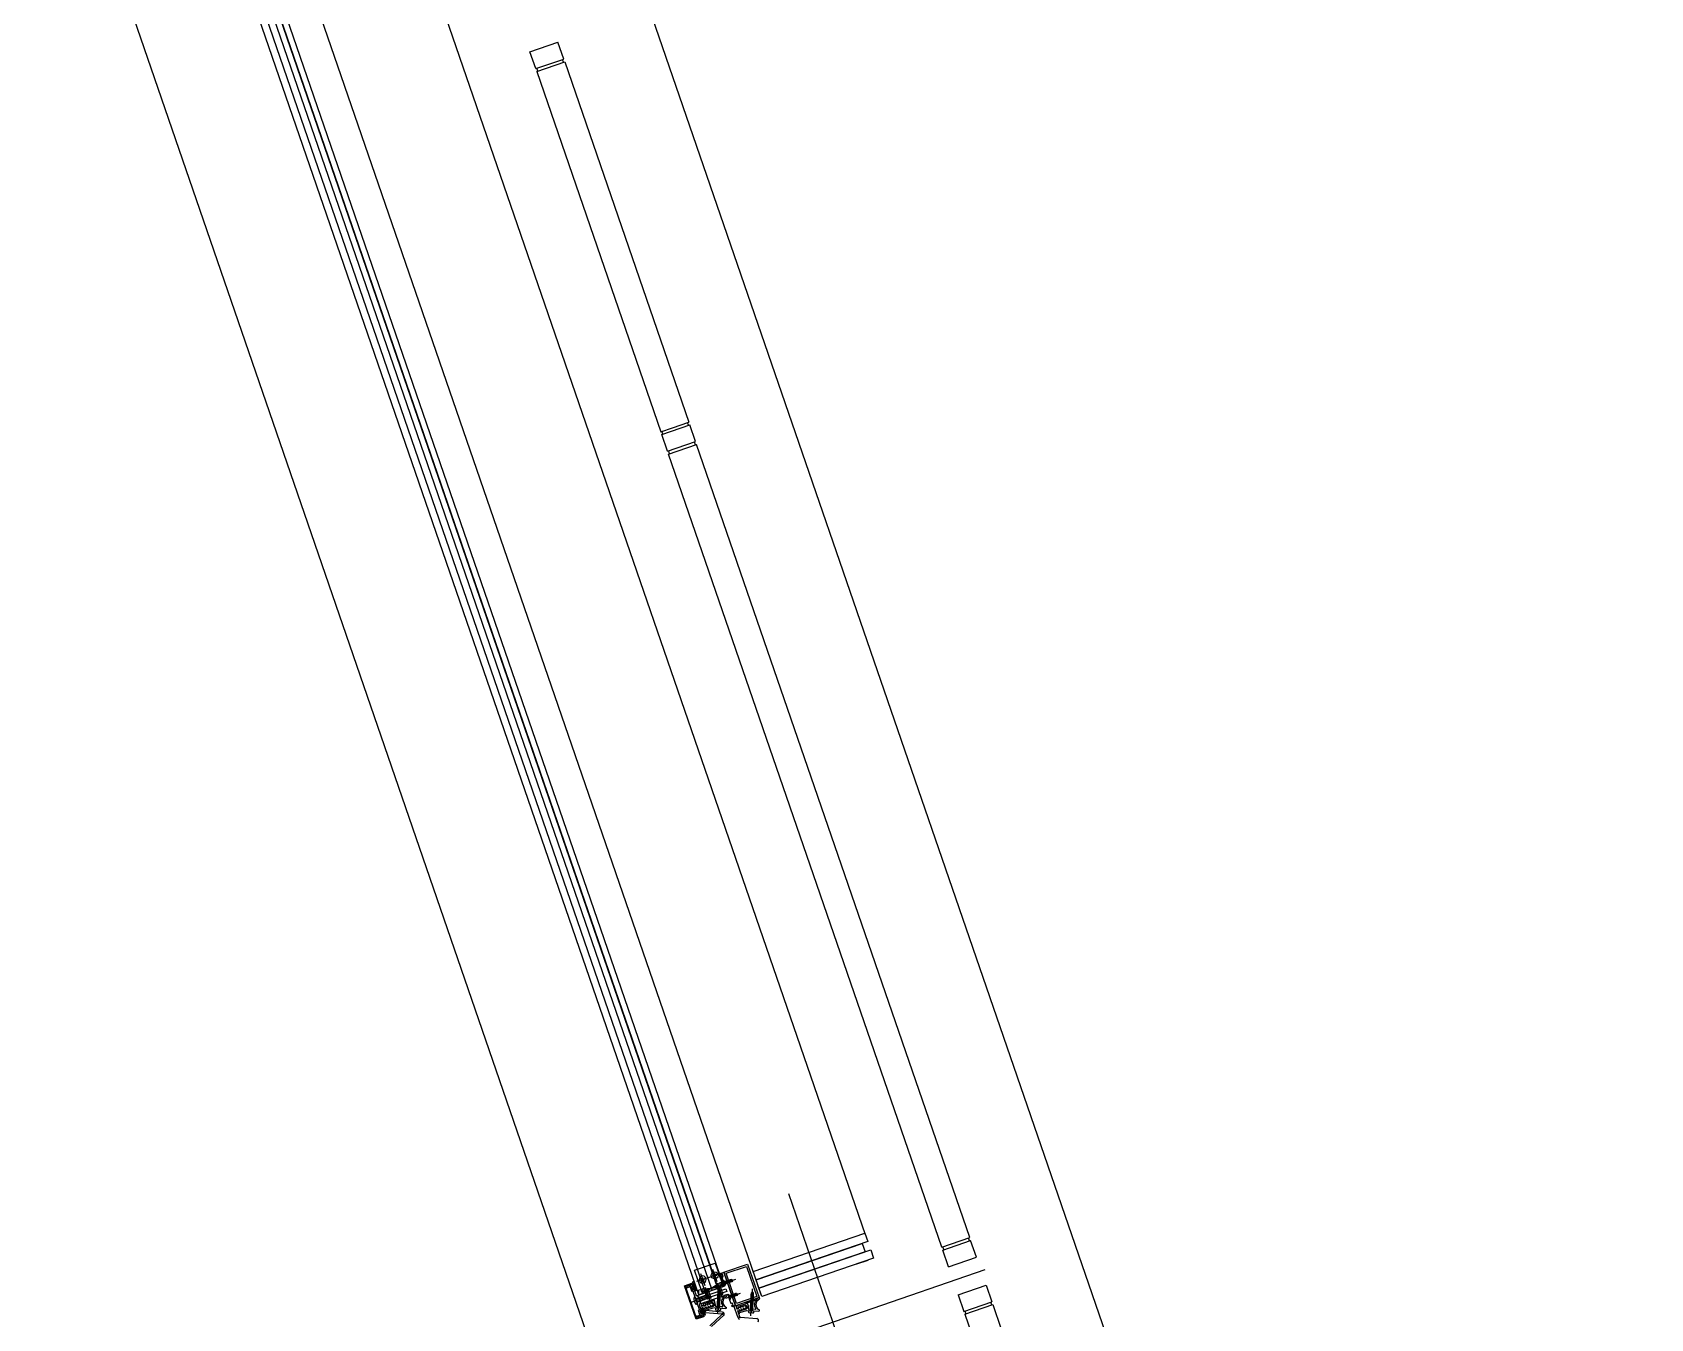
# Model space of a CAD drawing. Extents: x 809487 to 809680, y 818779 to 819225.
# Drawn here: x 809576.648 to 809579.386, y 818947.387 to 818949.565 of the extents above; entities that cross this region are included whole.
import ezdxf

# ---------------------------------------------------------------- set-up
doc = ezdxf.new("R2010")
doc.units = 0
for name, color, linetype in [('Default', 7, 'Continuous'), ('F-RC', 7, 'Continuous'), ('MAJ214__', 7, 'Continuous'), ('MAJ270__', 7, 'Continuous'), ('MAJ292__', 7, 'Continuous'), ('MAJ322__', 7, 'Continuous'), ('MAJ325__', 7, 'Continuous'), ('MAJ520__', 7, 'Continuous'), ('Refence', 7, 'Continuous'), ('WELDING', 7, 'Continuous')]:
    doc.layers.add(name, color=color, linetype=linetype)

# ---------------------------------------------------------------- blocks, each defined once
blk = doc.blocks.new('N10TC16')
at = {"layer": 'Default'}
for p, q in [((-0.005, 0), (0.021, 0)), ((0.0035, 0.0025), (0.0043, -0.0025)), ((0.0055, 0.0025), (0.0063, -0.0025)), ((0.0075, 0.0025), (0.0083, -0.0025)), ((0.0095, 0.0025), (0.0103, -0.0025)), ((0.0115, 0.0025), (0.0123, -0.0025)), ((0.0135, 0.0025), (0.0143, -0.0025))]:
    blk.add_line(p, q, dxfattribs=at)
blk.add_lwpolyline([(0.003, 0.0017), (0, 0.0049), (0, -0.0049), (0.003, -0.0017)], close=True, dxfattribs=at)
for points in [[(0, 0.0008), (0.0014, 0.0008), (0.0014, -0.0008), (0, -0.0008)], [(0.003, -0.0017), (0.0138, -0.0017), (0.016, 0), (0.0138, 0.0017), (0.003, 0.0017)]]:
    blk.add_lwpolyline(points, dxfattribs=at)
blk = doc.blocks.new('M06MC_P')
at = {"layer": 'Default'}
for p, q in [((-0.011, 0), (0.011, 0)), ((0, -0.011), (0, 0.011))]:
    blk.add_line(p, q, dxfattribs=at)
for points in [[(-0.00375, 0.00025), (-0.00375, -0.00025)], [(-0.00125, 0.00075), (-0.00325, 0.00075)], [(-0.00075, 0.00325), (-0.00075, 0.00125)], [(0.00025, 0.00375), (-0.00025, 0.00375)], [(0.00075, 0.00125), (0.00075, 0.00325)], [(0.00325, 0.00075), (0.00125, 0.00075)], [(0.00375, -0.00025), (0.00375, 0.00025)], [(-0.00325, -0.00075), (-0.00125, -0.00075)], [(-0.00075, -0.00125), (-0.00075, -0.00325)], [(-0.00025, -0.00375), (0.00025, -0.00375)], [(0.00075, -0.00325), (0.00075, -0.00125)], [(0.00125, -0.00075), (0.00325, -0.00075)]]:
    blk.add_lwpolyline(points, dxfattribs=at)
blk.add_circle((0, 0), 0.006, dxfattribs=at)
for centre, start, end in [((-0.00325, 0.00025), 90, 180), ((-0.00125, 0.00125), 270, 0), ((-0.00025, 0.00325), 90, 180), ((0.00025, 0.00325), 0, 90), ((0.00125, 0.00125), 180, 270), ((0.00325, 0.00025), 360, 90), ((-0.00325, -0.00025), 180, 270), ((-0.00125, -0.00125), 0, 90), ((-0.00025, -0.00325), 180, 270), ((0.00025, -0.00325), 270, 0), ((0.00125, -0.00125), 90, 180), ((0.00325, -0.00025), 270, 0)]:
    blk.add_arc(centre, 0.0005, start, end, dxfattribs=at)
blk = doc.blocks.new('M06MC16')
at = {"layer": 'Default'}
for p, q in [((-0.005, 0), (0.021, 0)), ((0.003, 0.0025), (0.016, 0.0025)), ((0.0155, -0.003), (0.0155, 0.003)), ((0.003, -0.0025), (0.016, -0.0025))]:
    blk.add_line(p, q, dxfattribs=at)
blk.add_lwpolyline([(0, -0.006), (0.003, -0.003), (0.003, 0.003), (0, 0.006)], close=True, dxfattribs=at)
for points in [[(0, 0.00075), (0.002, 0.00075), (0.002, -0.00075), (0, -0.00075)], [(0.003, -0.003), (0.0155, -0.003), (0.016, -0.0025), (0.016, 0.0025), (0.0155, 0.003), (0.003, 0.003)]]:
    blk.add_lwpolyline(points, dxfattribs=at)
blk = doc.blocks.new('N12TH32')
at = {"layer": 'Default'}
for p, q in [((-0.0089, 0), (0.037, 0)), ((0, 0.0028), (0.001, -0.0028)), ((0.0021, 0.0028), (0.0031, -0.0028)), ((0.0042, 0.0028), (0.0052, -0.0028)), ((0.0063, 0.0028), (0.0073, -0.0028)), ((0.0084, 0.0028), (0.0094, -0.0028)), ((0.0105, 0.0028), (0.0115, -0.0028)), ((0.0126, 0.0028), (0.0136, -0.0028)), ((0.0147, 0.0028), (0.0157, -0.0028)), ((0.0168, 0.0028), (0.0178, -0.0028)), ((0.0189, 0.0028), (0.0199, -0.0028)), ((0.021, 0.0028), (0.022, -0.0028)), ((0.0231, 0.0028), (0.0241, -0.0028)), ((0.0252, 0.0028), (0.0262, -0.0028)), ((0.0273, 0.0028), (0.0283, -0.0028)), ((0.0294, 0.0028), (0.0303, -0.0023))]:
    blk.add_line(p, q, dxfattribs=at)
blk.add_lwpolyline([(-0.0039, 0.0034), (-0.0034, 0.004), (0, 0.004), (0, -0.004), (-0.0034, -0.004), (-0.0039, -0.0034)], close=True, dxfattribs=at)
for points in [[(-0.0034, 0), (0, 0), (-0.0034, 0)], [(0, -0.002), (0.0293, -0.002), (0.032, 0), (0.0293, 0.0021), (0, 0.0021)]]:
    blk.add_lwpolyline(points, dxfattribs=at)
for centre in [(-0.0002, 0.002), (-0.0002, -0.002)]:
    blk.add_arc(centre, 0.00372, 147.7958, 212.2042, dxfattribs=at)
blk = doc.blocks.new('M06MR19')
at = {"layer": 'Default'}
for p, q in [((-0.0092, 0), (0.024, 0)), ((0, 0.0025), (0.019, 0.0025)), ((0.0185, -0.003), (0.0185, 0.003)), ((0, -0.0025), (0.019, -0.0025))]:
    blk.add_line(p, q, dxfattribs=at)
for points in [[(-0.0042, 0.0008), (-0.0022, 0.0008), (-0.0022, -0.0007), (-0.0042, -0.0007)], [(-0.002, 0.006), (0, 0.006), (0, -0.006), (-0.002, -0.006)], [(0, -0.003), (0.0185, -0.003), (0.019, -0.0025), (0.019, 0.0025), (0.0185, 0.003), (0, 0.003)]]:
    blk.add_lwpolyline(points, dxfattribs=at)
for centre, radius, start, end in [((0.0078, 0), 0.012, 152.9643, 207.0357), ((-0.002, 0.005), 0.001, 90, 152.9643), ((-0.002, -0.005), 0.001, 207.0357, 270)]:
    blk.add_arc(centre, radius, start, end, dxfattribs=at)
blk = doc.blocks.new('A$C775818B6')
at = {"layer": 'Default'}
for points in [[(-0.0022, -0.0063), (-0.0022, -0.0018)], [(-0.0019, -0.0015), (-0.0014, -0.0015)], [(-0.0014, -0.0065), (-0.0019, -0.0065)], [(-0.0012, -0.0018), (-0.0012, -0.0025)], [(-0.0012, -0.0055), (-0.0012, -0.0063)], [(-0.0007, -0.003), (-0.0002, -0.003)], [(-0.0002, -0.005), (-0.0007, -0.005)], [(0.0003, -0.0025), (0.0003, -0.0005)], [(0.0003, -0.0075), (0.0003, -0.0055)], [(0.0008, 0), (0.0028, 0)], [(0.0028, -0.008), (0.0008, -0.008)], [(0.0013, -0.0015), (0.0013, -0.0065)], [(0.0023, -0.0065), (0.0023, -0.0015)], [(0.0033, -0.0005), (0.0033, -0.0075)]]:
    blk.add_lwpolyline(points, dxfattribs=at)
for centre, radius, start, end in [((-0.0019, -0.0018), 0.00025, 90.0056, 180.0056), ((-0.0019, -0.0063), 0.00025, 180.0056, 270.0056), ((-0.0014, -0.0018), 0.00025, 0.0056, 90.0056), ((-0.0014, -0.0063), 0.00025, 270.0056, 0.0056), ((-0.0007, -0.0025), 0.0005, 180.0056, 270.0056), ((-0.0007, -0.0055), 0.0005, 90.0056, 180.0056), ((-0.0002, -0.0025), 0.0005, 270.0056, 0.0056), ((-0.0002, -0.0055), 0.0005, 0.0056, 90.0056), ((0.0008, -0.0005), 0.0005, 90, 180.0056), ((0.0008, -0.0075), 0.0005, 180.0056, 270), ((0.0018, -0.0015), 0.0005, 0.0056, 180.0056), ((0.0018, -0.0065), 0.0005, 180.0056, 0.0056), ((0.0028, -0.0005), 0.0005, 0.0043, 90), ((0.0028, -0.0075), 0.0005, 270, 0.0043)]:
    blk.add_arc(centre, radius, start, end, dxfattribs=at)

msp = doc.modelspace()

# ---------------------------------------------------------------- linework, layer by layer
at = {"layer": 'Default'}
msp.add_lwpolyline([(809577.781, 818947.4336), (809577.7686, 818947.4695), (809577.8036, 818947.4816), (809577.816, 818947.4456)], dxfattribs=at)
for points in [[(809577.7831, 818947.4301), (809577.7806, 818947.4372), (809577.8159, 818947.4414), (809577.8134, 818947.4484)], [(809577.7823, 818947.4298), (809577.8173, 818947.4419), (809577.816, 818947.4456), (809577.781, 818947.4336)], [(809577.7988, 818947.4196), (809577.7996, 818947.4173), (809577.7851, 818947.4149), (809577.7859, 818947.4126)], [(809577.8732, 818947.4189), (809577.8724, 818947.4212), (809577.8596, 818947.4142), (809577.8588, 818947.4165)]]:
    msp.add_lwpolyline(points, close=True, dxfattribs=at)
at = {"layer": 'F-RC'}
for p, q in [((809577.4903, 818949.5318), (809577.5376, 818949.548)), ((809577.5473, 818949.5197), (809577.5376, 818949.548)), ((809577.5001, 818949.5034), (809577.4903, 818949.5318)), ((809577.5001, 818949.5034), (809577.5473, 818949.5197)), ((809577.5017, 818949.4987), (809577.549, 818949.5149)), ((809577.5471, 818949.5143), (809577.5454, 818949.519)), ((809577.549, 818949.5149), (809577.759, 818948.9051)), ((809577.5017, 818949.4987), (809577.7117, 818948.8888)), ((809577.5036, 818949.4993), (809577.5019, 818949.504)), ((809577.7117, 818948.8888), (809577.7313, 818948.8956)), ((809577.7133, 818948.8841), (809577.7606, 818948.9004)), ((809577.7231, 818948.8557), (809577.7133, 818948.8841)), ((809577.7152, 818948.8847), (809577.7136, 818948.8895)), ((809577.7313, 818948.8956), (809577.759, 818948.9051)), ((809577.7587, 818948.8997), (809577.7571, 818948.9044)), ((809577.7703, 818948.872), (809577.7606, 818948.9004)), ((809577.7231, 818948.8557), (809577.7703, 818948.872)), ((809577.7247, 818948.851), (809577.772, 818948.8673)), ((809577.7266, 818948.8516), (809577.725, 818948.8564)), ((809577.7701, 818948.8666), (809577.7685, 818948.8713)), ((809578.2343, 818947.5246), (809577.772, 818948.8673)), ((809578.187, 818947.5083), (809577.7247, 818948.851)), ((809578.187, 818947.5083), (809578.2343, 818947.5246)), ((809578.1886, 818947.5036), (809578.2359, 818947.5199)), ((809578.234, 818947.5192), (809578.2324, 818947.524)), ((809578.2457, 818947.4915), (809578.2359, 818947.5199)), ((809578.1984, 818947.4753), (809578.1886, 818947.5036)), ((809578.1905, 818947.5043), (809578.1889, 818947.509)), ((809578.1984, 818947.4753), (809578.2457, 818947.4915)), ((809578.2147, 818947.428), (809578.262, 818947.4443)), ((809578.262, 818947.4443), (809578.2717, 818947.4159)), ((809578.2147, 818947.428), (809578.2244, 818947.3996)), ((809578.2244, 818947.3996), (809578.2717, 818947.4159)), ((809578.2261, 818947.3949), (809578.2733, 818947.4112)), ((809578.2698, 818947.4152), (809578.2715, 818947.4105)), ((809578.2733, 818947.4112), (809578.7357, 818946.0685)), ((809578.2261, 818947.3949), (809578.6884, 818946.0522)), ((809578.2263, 818947.4003), (809578.228, 818947.3955))]:
    msp.add_line(p, q, dxfattribs=at)
at = {"layer": 'MAJ214__'}
for p, q in [((809577.8827, 818947.4247), (809576.932, 818950.1856)), ((809577.7874, 818947.4316), (809576.8514, 818950.1499)), ((809577.7988, 818947.4355), (809576.8628, 818950.1538)), ((809577.8082, 818947.4387), (809576.8722, 818950.1571)), ((809577.809, 818947.439), (809576.8729, 818950.1574))]:
    msp.add_line(p, q, dxfattribs=at)
at = {"layer": 'MAJ270__'}
for p, q in [((809579.3865, 818944.685), (809577.4331, 818950.3582)), ((809578.1001, 818947.1003), (809577.9284, 818947.5989)), ((809578.2601, 818947.4701), (809577.7202, 818947.2842))]:
    msp.add_line(p, q, dxfattribs=at)
at = {"layer": 'MAJ292__'}
for p, q in [((809578.0582, 818947.5292), (809577.1211, 818950.2507)), ((809577.7759, 818947.4276), (809576.8399, 818950.146)), ((809577.8184, 818947.4422), (809576.8824, 818950.1606)), ((809577.599, 818947.327), (809576.6483, 818950.0879)), ((809578.0718, 818947.4898), (809577.8827, 818947.4247)), ((809578.0434, 818947.4801), (809578.0623, 818947.4866))]:
    msp.add_line(p, q, dxfattribs=at)
for points in [[(809577.8729, 818947.4531), (809577.868, 818947.4673), (809578.0571, 818947.5324), (809578.062, 818947.5182)], [(809577.8778, 818947.4389), (809577.8729, 818947.4531), (809578.0525, 818947.5149), (809578.0574, 818947.5007)], [(809577.8827, 818947.4247), (809577.8778, 818947.4389), (809578.0669, 818947.504), (809578.0718, 818947.4898)]]:
    msp.add_lwpolyline(points, close=True, dxfattribs=at)
at = {"layer": 'MAJ322__'}
for points in [[(809577.8128, 818947.4641), (809577.8185, 818947.4661), (809577.838, 818947.4093), (809577.8323, 818947.4074), (809577.8316, 818947.4095)], [(809577.8135, 818947.462), (809577.8128, 818947.4641)], [(809577.8143, 818947.462), (809577.8139, 818947.4618)], [(809577.8143, 818947.4628), (809577.8145, 818947.4623)], [(809577.8151, 818947.4636), (809577.8146, 818947.4634)], [(809577.8172, 818947.459), (809577.8157, 818947.4633)], [(809577.7782, 818947.391), (809577.7797, 818947.3903), (809577.7813, 818947.3909), (809577.7812, 818947.3911), (809577.7834, 818947.3919), (809577.7839, 818947.3907), (809577.7713, 818947.3864), (809577.7518, 818947.4431), (809577.7643, 818947.4474), (809577.7648, 818947.4462), (809577.7625, 818947.4454), (809577.7624, 818947.4457), (809577.7608, 818947.4452), (809577.7601, 818947.4437)], [(809577.7557, 818947.4422), (809577.7542, 818947.4429), (809577.753, 818947.4425), (809577.7719, 818947.3876)], [(809577.7554, 818947.441), (809577.7577, 818947.4434)], [(809577.7611, 818947.4413), (809577.7562, 818947.4397)], [(809577.7575, 818947.4434), (809577.7566, 818947.4423)], [(809577.759, 818947.4433), (809577.7585, 818947.4436)], [(809577.7586, 818947.4436), (809577.7604, 818947.4428), (809577.7632, 818947.4437), (809577.7626, 818947.4453), (809577.7648, 818947.446), (809577.7665, 818947.4412), (809577.7665, 818947.4412)], [(809577.7642, 818947.4339), (809577.7618, 818947.441)], [(809577.7638, 818947.4411), (809577.7655, 818947.4364)], [(809577.7646, 818947.4419), (809577.7642, 818947.4418)], [(809577.766, 818947.434), (809577.7649, 818947.4336)], [(809577.7655, 818947.4409), (809577.7653, 818947.4416)], [(809577.7663, 818947.4409), (809577.7658, 818947.4408)], [(809577.7661, 818947.4361), (809577.7666, 818947.4363)], [(809577.7669, 818947.4369), (809577.7666, 818947.4376)], [(809577.7772, 818947.403), (809577.7666, 818947.4336)], [(809577.7668, 818947.4379), (809577.7673, 818947.4381)], [(809577.7676, 818947.4379), (809577.7715, 818947.4266)], [(809577.8305, 818947.4128), (809577.825, 818947.4286), (809577.7786, 818947.4127), (809577.778, 818947.4146), (809577.7786, 818947.4158), (809577.7757, 818947.4244), (809577.7744, 818947.425), (809577.7738, 818947.4269), (809577.8201, 818947.4428), (809577.8147, 818947.4587)], [(809577.8148, 818947.459), (809577.8153, 818947.4592)], [(809577.8156, 818947.459), (809577.8158, 818947.4585)], [(809577.8164, 818947.4582), (809577.8169, 818947.4584)], [(809577.7721, 818947.4263), (809577.7738, 818947.4269), (809577.7744, 818947.425), (809577.7757, 818947.4244), (809577.7786, 818947.4158), (809577.778, 818947.4146), (809577.7786, 818947.4127), (809577.777, 818947.4121)], [(809577.7767, 818947.4115), (809577.7806, 818947.4002)], [(809577.783, 818947.4129), (809577.784, 818947.4099)], [(809577.7847, 818947.4139), (809577.7832, 818947.4134)], [(809577.7845, 818947.4097), (809577.7977, 818947.4142)], [(809577.7855, 818947.4128), (809577.7852, 818947.4137)], [(809577.7996, 818947.4173), (809577.7859, 818947.4126)], [(809577.7998, 818947.4082), (809577.7866, 818947.4037)], [(809577.7895, 818947.4023), (809577.8004, 818947.406)], [(809577.7995, 818947.4186), (809577.7998, 818947.4178)], [(809577.8012, 818947.4196), (809577.7998, 818947.4191)], [(809577.8006, 818947.4061), (809577.8217, 818947.4049)], [(809577.8039, 818947.413), (809577.8017, 818947.4194)], [(809577.8017, 818947.4123), (809577.8017, 818947.4122)], [(809577.8158, 818947.4075), (809577.8045, 818947.4081)], [(809577.823, 818947.4249), (809577.8221, 818947.4276), (809577.8191, 818947.4266), (809577.8192, 818947.4262)], [(809577.8228, 818947.4064), (809577.8227, 818947.4066)], [(809577.8313, 818947.4128), (809577.8308, 818947.4127)], [(809577.8312, 818947.4136), (809577.8314, 818947.4131)], [(809577.832, 818947.4144), (809577.8316, 818947.4142)], [(809577.8318, 818947.4098), (809577.8322, 818947.41)], [(809577.8325, 818947.4098), (809577.8327, 818947.4094)], [(809577.8341, 818947.4098), (809577.8327, 818947.4141)], [(809577.8333, 818947.409), (809577.8338, 818947.4092)], [(809577.839, 818947.4084), (809577.84, 818947.4054)], [(809577.8406, 818947.4094), (809577.8392, 818947.4089)], [(809577.8405, 818947.4052), (809577.8537, 818947.4097)], [(809577.8414, 818947.4083), (809577.8411, 818947.4092)], [(809577.8555, 818947.4128), (809577.8419, 818947.4081)], [(809577.8555, 818947.4141), (809577.8558, 818947.4132)], [(809577.8572, 818947.4151), (809577.8557, 818947.4146)], [(809577.8598, 818947.4084), (809577.8576, 818947.4149)], [(809577.8577, 818947.4077), (809577.8577, 818947.4077)], [(809577.879, 818947.4204), (809577.878, 818947.4231), (809577.875, 818947.4221), (809577.8752, 818947.4217)], [(809577.7719, 818947.3876), (809577.7731, 818947.388), (809577.7738, 818947.3895)], [(809577.7727, 818947.3918), (809577.7776, 818947.3935)], [(809577.7762, 818947.3897), (809577.7728, 818947.3903)], [(809577.7747, 818947.39), (809577.776, 818947.3897)], [(809577.7779, 818947.3941), (809577.7755, 818947.4013)], [(809577.7758, 818947.4019), (809577.7769, 818947.4023)], [(809577.7769, 818947.3901), (809577.7772, 818947.3907)], [(809577.7817, 818947.3969), (809577.7834, 818947.3921), (809577.7812, 818947.3914), (809577.7807, 818947.3929), (809577.7779, 818947.3919), (809577.777, 818947.3902)], [(809577.778, 818947.4001), (809577.7796, 818947.3953)], [(809577.7788, 818947.4009), (809577.7783, 818947.4007)], [(809577.7797, 818947.3999), (809577.7794, 818947.4006)], [(809577.7804, 818947.3999), (809577.78, 818947.3997)], [(809577.7803, 818947.395), (809577.7807, 818947.3952)], [(809577.781, 818947.3958), (809577.7808, 818947.3965)], [(809577.781, 818947.3969), (809577.7814, 818947.397)], [(809577.7817, 818947.3969), (809577.7817, 818947.3969)], [(809577.7863, 818947.4032), (809577.7871, 818947.4009)], [(809577.7876, 818947.4007), (809577.7891, 818947.4012)], [(809577.7893, 818947.4017), (809577.7893, 818947.4018)], [(809577.8423, 818947.3987), (809577.8431, 818947.3964)], [(809577.8557, 818947.4037), (809577.8425, 818947.3992)], [(809577.8436, 818947.3962), (809577.845, 818947.3966)], [(809577.8453, 818947.3971), (809577.8452, 818947.3973)], [(809577.8455, 818947.3977), (809577.8564, 818947.4015)], [(809577.8566, 818947.4015), (809577.8776, 818947.4004)], [(809577.8717, 818947.403), (809577.8604, 818947.4036)], [(809577.8788, 818947.4019), (809577.8787, 818947.4021)]]:
    msp.add_lwpolyline(points, dxfattribs=at)
for points in [[(809577.8185, 818947.4661), (809577.8584, 818947.4798), (809577.8779, 818947.4231), (809577.838, 818947.4093)], [(809577.8223, 818947.4642), (809577.8566, 818947.476), (809577.8741, 818947.4249), (809577.8399, 818947.4131)], [(809577.7803, 818947.4238), (809577.8218, 818947.4381), (809577.8234, 818947.4334), (809577.782, 818947.4191)]]:
    msp.add_lwpolyline(points, close=True, dxfattribs=at)
for centre, radius, start, end in [((809577.8138, 818947.4621), 0.00025, 198.9998, 288.9998), ((809577.8148, 818947.4629), 0.0005, 108.9998, 198.9998), ((809577.8142, 818947.4622), 0.00025, 288.9998, 18.9998), ((809577.8153, 818947.4631), 0.0005, 18.9998, 108.9998), ((809577.756, 818947.4404), 0.0008, 137.0791, 289.0066), ((809577.756, 818947.4429), 0.0008, 244.0066, 319.0066), ((809577.7581, 818947.4429), 0.0008, 64.0066, 139.0066), ((809577.7583, 818947.4429), 0.0008, 64.0066, 137.0791), ((809577.7594, 818947.444), 0.0008, 244.0066, 334.0066), ((809577.7613, 818947.4409), 0.0005, 19.0069, 109.0066), ((809577.7643, 818947.4413), 0.0005, 109.0069, 199.0069), ((809577.7647, 818947.434), 0.0005, 199.0069, 289.0069), ((809577.7648, 818947.4415), 0.0005, 19.0069, 109.0069), ((809577.7657, 818947.441), 0.00025, 199.0069, 289.0069), ((809577.7659, 818947.4366), 0.0005, 199.0069, 289.0069), ((809577.7662, 818947.4335), 0.0005, 19.0066, 109.0069), ((809577.7662, 818947.4412), 0.00025, 289.0069, 19.0069), ((809577.7669, 818947.4377), 0.00025, 109.0069, 199.0069), ((809577.7664, 818947.4367), 0.0005, 289.0069, 19.0069), ((809577.7674, 818947.4379), 0.00025, 19.669, 109.0069), ((809577.8149, 818947.4588), 0.00025, 108.9998, 198.9998), ((809577.8154, 818947.4589), 0.00025, 18.9998, 108.9998), ((809577.8163, 818947.4587), 0.0005, 198.9998, 288.9998), ((809577.8167, 818947.4589), 0.0005, 288.9998, 18.9998), ((809577.772, 818947.4268), 0.0005, 199.0066, 289.0066), ((809577.7772, 818947.4117), 0.0005, 109.0066, 199.0066), ((809577.7834, 818947.4131), 0.000381, 109, 199), ((809577.7844, 818947.41), 0.000381, 199, 289), ((809577.7848, 818947.4136), 0.000381, 19, 109), ((809577.7858, 818947.4129), 0.000381, 199, 289), ((809577.7987, 818947.4112), 0.00315, 19, 109), ((809577.7999, 818947.4188), 0.000381, 109, 199), ((809577.7995, 818947.4176), 0.000381, 289, 19), ((809577.7987, 818947.4112), 0.00315, 289, 19), ((809577.8007, 818947.4053), 0.000787, 90.9451, 109), ((809577.8013, 818947.4193), 0.000381, 19, 109), ((809577.8045, 818947.4089), 0.000762, 158.2846, 266.9164), ((809577.7987, 818947.4112), 0.00544, 338.2846, 19), ((809577.8262, 818947.4157), 0.012, 127.0491, 215.6022), ((809577.8158, 818947.4083), 0.000762, 266.9164, 35.6022), ((809577.8262, 818947.4157), 0.00972, 109, 249.2439), ((809577.8185, 818947.4259), 0.000787, 307.0491, 19), ((809577.8217, 818947.4061), 0.00114, 266.9164, 19), ((809577.8307, 818947.4129), 0.00025, 199.0002, 289.0002), ((809577.8317, 818947.4138), 0.0005, 109.0002, 199.0002), ((809577.8312, 818947.4131), 0.00025, 289.0002, 19.0002), ((809577.8318, 818947.4096), 0.00025, 109.0002, 199.0002), ((809577.8322, 818947.4139), 0.0005, 19.0002, 109.0002), ((809577.8323, 818947.4097), 0.00025, 19.0002, 109.0002), ((809577.8332, 818947.4095), 0.0005, 199.0002, 289.0002), ((809577.8337, 818947.4097), 0.0005, 289.0002, 19.0002), ((809577.8393, 818947.4085), 0.000381, 109, 199), ((809577.8404, 818947.4055), 0.000381, 199, 289), ((809577.8408, 818947.409), 0.000381, 19, 109), ((809577.8418, 818947.4084), 0.000381, 199, 289), ((809577.8547, 818947.4067), 0.00315, 19, 109), ((809577.8558, 818947.4142), 0.000381, 109, 199), ((809577.8554, 818947.4131), 0.000381, 289, 19), ((809577.8547, 818947.4067), 0.00315, 289, 19), ((809577.8573, 818947.4147), 0.000381, 19, 109), ((809577.8547, 818947.4067), 0.00544, 338.2846, 19), ((809577.8821, 818947.4112), 0.012, 127.0491, 215.6022), ((809577.8821, 818947.4112), 0.00972, 109, 249.2439), ((809577.8744, 818947.4214), 0.000787, 307.0491, 19), ((809577.773, 818947.3911), 0.0008, 109.0066, 260.9341), ((809577.7745, 818947.3892), 0.0008, 79.0066, 154.0066), ((809577.7759, 818947.4015), 0.0005, 109.0063, 199.0063), ((809577.7762, 818947.3905), 0.0008, 259.0066, 334.0066), ((809577.7763, 818947.3905), 0.0008, 260.9341, 334.0066), ((809577.7767, 818947.4028), 0.0005, 289.0063, 19.0066), ((809577.7779, 818947.3903), 0.0008, 64.0066, 154.0066), ((809577.7774, 818947.394), 0.0005, 289.0066, 19.0063), ((809577.7785, 818947.4002), 0.0005, 109, 199), ((809577.7789, 818947.4004), 0.0005, 19, 109), ((809577.7801, 818947.3955), 0.0005, 199, 289), ((809577.7799, 818947.3999), 0.00025, 199, 289), ((809577.7804, 818947.4001), 0.00025, 289, 18.3379), ((809577.7806, 818947.3957), 0.0005, 289, 19), ((809577.781, 818947.3966), 0.00025, 109, 199), ((809577.7815, 818947.3968), 0.00025, 19, 109), ((809577.7867, 818947.4033), 0.000381, 109, 199), ((809577.7875, 818947.401), 0.000381, 199, 289), ((809577.7889, 818947.4015), 0.000381, 289, 19), ((809577.7896, 818947.4019), 0.000381, 109, 199), ((809577.8427, 818947.3988), 0.000381, 109, 199), ((809577.8435, 818947.3965), 0.000381, 199, 289), ((809577.8449, 818947.397), 0.000381, 289, 19), ((809577.8456, 818947.3974), 0.000381, 109, 199), ((809577.8566, 818947.4007), 0.000787, 90.9451, 109), ((809577.8605, 818947.4044), 0.000762, 158.2846, 266.9164), ((809577.8718, 818947.4038), 0.000762, 266.9164, 35.6022), ((809577.8777, 818947.4015), 0.00114, 266.9164, 19)]:
    msp.add_arc(centre, radius, start, end, dxfattribs=at)
at = {"layer": 'MAJ325__'}
msp.add_line((809577.7844, 818947.3922), (809577.7848, 818947.391), dxfattribs=at)
at = {"layer": 'Refence'}
for p, q in [((809577.7754, 818947.4354), (809577.7825, 818947.4378)), ((809577.7825, 818947.4378), (809577.7825, 818947.4377)), ((809577.7849, 818947.4307), (809577.7759, 818947.4276)), ((809577.7809, 818947.4092), (809577.7839, 818947.4103)), ((809577.7841, 818947.4), (809577.7809, 818947.4092)), ((809577.7839, 818947.4103), (809577.7845, 818947.4086)), ((809577.7845, 818947.4086), (809577.7877, 818947.4097)), ((809577.7849, 818947.4308), (809577.7849, 818947.4307)), ((809577.7887, 818947.4067), (809577.7855, 818947.4056)), ((809577.7855, 818947.4056), (809577.7867, 818947.402)), ((809577.7872, 818947.4111), (809577.7886, 818947.4116)), ((809577.7877, 818947.4097), (809577.7872, 818947.4111)), ((809577.7886, 818947.4116), (809577.7902, 818947.4106)), ((809577.7893, 818947.405), (809577.7887, 818947.4067)), ((809577.7893, 818947.405), (809577.7905, 818947.4054)), ((809577.7902, 818947.4106), (809577.7916, 818947.4111)), ((809577.7912, 818947.4075), (809577.7905, 818947.4054)), ((809577.7912, 818947.4125), (809577.7926, 818947.4129)), ((809577.7916, 818947.4111), (809577.7912, 818947.4125)), ((809577.7927, 818947.4081), (809577.7912, 818947.4075)), ((809577.7926, 818947.4129), (809577.7941, 818947.4119)), ((809577.7933, 818947.4064), (809577.7927, 818947.4081)), ((809577.7933, 818947.4064), (809577.7945, 818947.4068)), ((809577.7941, 818947.4119), (809577.7956, 818947.4124)), ((809577.7952, 818947.4089), (809577.7945, 818947.4068)), ((809577.7951, 818947.4138), (809577.7966, 818947.4143)), ((809577.7956, 818947.4124), (809577.7951, 818947.4138)), ((809577.7966, 818947.4094), (809577.7952, 818947.4089)), ((809577.7966, 818947.4143), (809577.8001, 818947.4123)), ((809577.7972, 818947.4077), (809577.7966, 818947.4094)), ((809577.7972, 818947.4077), (809577.7984, 818947.4082)), ((809577.8001, 818947.4123), (809577.7984, 818947.4082)), ((809577.8354, 818947.4089), (809577.8384, 818947.4099)), ((809577.8423, 818947.3889), (809577.8354, 818947.4089)), ((809577.8384, 818947.4099), (809577.8405, 818947.4041)), ((809577.8387, 818947.4091), (809577.8384, 818947.4099)), ((809577.8405, 818947.4041), (809577.8436, 818947.4052)), ((809577.8432, 818947.4066), (809577.8446, 818947.4071)), ((809577.8436, 818947.4052), (809577.8432, 818947.4066)), ((809577.8446, 818947.4071), (809577.8461, 818947.406)), ((809577.8461, 818947.406), (809577.8476, 818947.4065)), ((809577.8471, 818947.4079), (809577.8485, 818947.4084)), ((809577.8476, 818947.4065), (809577.8471, 818947.4079)), ((809577.8485, 818947.4084), (809577.8501, 818947.4074)), ((809577.8501, 818947.4074), (809577.8516, 818947.4079)), ((809577.8511, 818947.4093), (809577.8525, 818947.4098)), ((809577.8516, 818947.4079), (809577.8511, 818947.4093)), ((809577.8525, 818947.4098), (809577.856, 818947.4078)), ((809577.856, 818947.4078), (809577.8544, 818947.4036)), ((809577.7841, 818947.4), (809577.7841, 818947.4)), ((809577.7868, 818947.3979), (809577.8149, 818947.3955)), ((809577.8162, 818947.3986), (809577.7881, 818947.401)), ((809577.8151, 818947.3947), (809577.7945, 818947.3755)), ((809577.7974, 818947.3739), (809577.8181, 818947.3931)), ((809577.8447, 818947.4022), (809577.8415, 818947.4011)), ((809577.8415, 818947.4011), (809577.845, 818947.3909)), ((809577.8423, 818947.3889), (809577.8423, 818947.3889)), ((809577.8453, 818947.4005), (809577.8447, 818947.4022)), ((809577.8453, 818947.4005), (809577.8465, 818947.4009)), ((809577.8463, 818947.3899), (809577.8744, 818947.3875)), ((809577.8472, 818947.403), (809577.8465, 818947.4009)), ((809577.8486, 818947.4035), (809577.8472, 818947.403)), ((809577.8492, 818947.4019), (809577.8486, 818947.4035)), ((809577.8492, 818947.4019), (809577.8504, 818947.4023)), ((809577.8511, 818947.4044), (809577.8504, 818947.4023)), ((809577.8526, 818947.4049), (809577.8511, 818947.4044)), ((809577.8532, 818947.4032), (809577.8526, 818947.4049)), ((809577.8532, 818947.4032), (809577.8544, 818947.4036))]:
    msp.add_line(p, q, dxfattribs=at)
for points in [[(809577.7656, 818947.4368), (809577.7641, 818947.4411)], [(809577.765, 818947.4453), (809577.7643, 818947.4474)], [(809577.7643, 818947.4414), (809577.7648, 818947.4415)], [(809577.7666, 818947.4507), (809577.7681, 818947.4464), (809577.765, 818947.4453)], [(809577.7651, 818947.4414), (809577.7653, 818947.4407)], [(809577.7667, 818947.4412), (809577.7654, 818947.4452)], [(809577.7655, 818947.4455), (809577.7679, 818947.4463)], [(809577.7664, 818947.4368), (809577.7659, 818947.4367)], [(809577.766, 818947.4404), (809577.7664, 818947.4405)], [(809577.7663, 818947.4378), (809577.7665, 818947.4371)], [(809577.7671, 818947.4386), (809577.7666, 818947.4385)], [(809577.7691, 818947.4343), (809577.7677, 818947.4383)], [(809577.7682, 818947.4462), (809577.7719, 818947.4353)], [(809577.7718, 818947.435), (809577.7694, 818947.4342)], [(809577.7796, 818947.413), (809577.7851, 818947.4149)], [(809577.7832, 818947.4056), (809577.7806, 818947.4047)], [(809577.783, 818947.4129), (809577.784, 818947.4099), (809577.781, 818947.4089)], [(809577.7847, 818947.4139), (809577.7832, 818947.4134)], [(809577.7873, 818947.3945), (809577.7865, 818947.3967), (809577.7852, 818947.3967), (809577.7862, 818947.3976), (809577.7861, 818947.3981), (809577.7847, 818947.3982), (809577.7857, 818947.399), (809577.7856, 818947.3995), (809577.7842, 818947.3996), (809577.7852, 818947.4004), (809577.7851, 818947.4009), (809577.7837, 818947.401), (809577.7848, 818947.4019), (809577.7846, 818947.4023), (809577.7833, 818947.4024), (809577.7843, 818947.4033), (809577.7835, 818947.4054)], [(809577.7851, 818947.4149), (809577.7859, 818947.4126)], [(809577.7855, 818947.4128), (809577.7852, 818947.4137)], [(809577.7783, 818947.3998), (809577.7798, 818947.3956)], [(809577.779, 818947.4003), (809577.7785, 818947.4001)], [(809577.7792, 818947.4002), (809577.7807, 818947.396)], [(809577.7795, 818947.3994), (809577.7793, 818947.4001)], [(809577.7799, 818947.4007), (809577.7794, 818947.4005)], [(809577.7796, 818947.4039), (809577.7809, 818947.3999)], [(809577.7821, 818947.4051), (809577.7797, 818947.4043)], [(809577.7801, 818947.3954), (809577.7806, 818947.3956)], [(809577.7804, 818947.3998), (809577.7802, 818947.4006)], [(809577.7806, 818947.3993), (809577.7802, 818947.3991)], [(809577.7805, 818947.4044), (809577.7818, 818947.4003)], [(809577.7807, 818947.3959), (809577.7805, 818947.3966)], [(809577.7808, 818947.3972), (809577.7813, 818947.3974)], [(809577.781, 818947.3958), (809577.7815, 818947.396)], [(809577.7815, 818947.3997), (809577.7811, 818947.3995)], [(809577.7817, 818947.3963), (809577.7814, 818947.397)], [(809577.7817, 818947.3976), (809577.7822, 818947.3978)], [(809577.7819, 818947.3971), (809577.7833, 818947.3931)], [(809577.7861, 818947.3941), (809577.7824, 818947.4049)], [(809577.7828, 818947.3975), (809577.7842, 818947.3935)], [(809577.7836, 818947.3929), (809577.786, 818947.3937)], [(809577.7845, 818947.3933), (809577.7871, 818947.3942)]]:
    msp.add_lwpolyline(points, dxfattribs=at)
for points in [[(809577.7675, 818947.445), (809577.7708, 818947.4356), (809577.7698, 818947.4353), (809577.7666, 818947.4447)], [(809577.7849, 818947.3945), (809577.7817, 818947.404), (809577.7807, 818947.4037), (809577.784, 818947.3942)]]:
    msp.add_lwpolyline(points, close=True, dxfattribs=at)
for centre, radius, start, end in [((809577.7644, 818947.4411), 0.00025, 109, 199), ((809577.7575, 818947.4546), 0.0099, 313.3339, 336.769), ((809577.7648, 818947.4413), 0.00025, 19, 109), ((809577.7656, 818947.4453), 0.00025, 109, 199), ((809577.7658, 818947.4408), 0.0005, 199, 289), ((809577.7658, 818947.4369), 0.00025, 199, 289), ((809577.7668, 818947.438), 0.0005, 109, 199), ((809577.7663, 818947.441), 0.0005, 289, 19), ((809577.7663, 818947.4371), 0.00025, 289, 19), ((809577.7672, 818947.4382), 0.0005, 19, 109), ((809577.768, 818947.4461), 0.00025, 19, 109), ((809577.7693, 818947.4344), 0.00025, 199, 289), ((809577.7717, 818947.4352), 0.00025, 289, 19), ((809577.7619, 818947.4306), 0.0143, 348.041, 19.6223), ((809577.7749, 818947.4091), 0.00611, 357.5662, 39.4588), ((809577.7834, 818947.4131), 0.000381, 109, 199), ((809577.7833, 818947.4053), 0.00025, 19.0063, 109.0063), ((809577.7848, 818947.4136), 0.000381, 19, 109), ((809577.7858, 818947.4129), 0.000381, 199, 289.359), ((809577.7786, 818947.3999), 0.00025, 109, 199), ((809577.779, 818947.4001), 0.00025, 19, 109), ((809577.7795, 818947.4003), 0.00025, 109.0063, 199.0063), ((809577.7798, 818947.404), 0.00025, 109, 199), ((809577.78, 818947.3996), 0.0005, 199, 289), ((809577.78, 818947.3957), 0.00025, 199, 289), ((809577.7799, 818947.4005), 0.00025, 19.0063, 109.0063), ((809577.7809, 818947.4), 0.0005, 199.0063, 289.0063), ((809577.7807, 818947.4044), 0.00025, 109.0063, 199.0063), ((809577.781, 818947.3968), 0.0005, 109, 199), ((809577.7805, 818947.3998), 0.0005, 289, 19), ((809577.7805, 818947.3958), 0.00025, 289, 19), ((809577.7809, 818947.3961), 0.00025, 199.0063, 289.0063), ((809577.7814, 818947.3969), 0.0005, 19, 109), ((809577.7819, 818947.3972), 0.0005, 109.0063, 199.0063), ((809577.7814, 818947.4002), 0.0005, 289.0063, 19.0063), ((809577.7814, 818947.3962), 0.00025, 289.0063, 19.0063), ((809577.7822, 818947.4048), 0.00025, 19, 109), ((809577.7824, 818947.3973), 0.0005, 19.0063, 109.0063), ((809577.7835, 818947.3932), 0.00025, 199, 289), ((809577.7871, 818947.4011), 0.00318, 199, 265.0937), ((809577.7844, 818947.3936), 0.00025, 199.0063, 289.0063), ((809577.7859, 818947.394), 0.00025, 289, 19), ((809577.7871, 818947.4011), 0.00102, 109, 355.0937), ((809577.787, 818947.3945), 0.00025, 289.0063, 19.0063), ((809577.8159, 818947.3954), 0.00102, 222.9063, 175.0937), ((809577.8159, 818947.3954), 0.00318, 312.9063, 85.0937), ((809577.8453, 818947.39), 0.00318, 199, 265.0937), ((809577.8453, 818947.39), 0.00102, 109, 355.0937), ((809577.8741, 818947.3843), 0.00317, 312.9063, 85.0937)]:
    msp.add_arc(centre, radius, start, end, dxfattribs=at)
msp.add_ellipse((809577.7848, 818947.4347), major_axis=(-0.00408, -0.00141), ratio=0.87186, dxfattribs=at)
msp.add_ellipse((809577.7847, 818947.4346), major_axis=(-0.00408, -0.00141), ratio=0.87186, start_param=4.968702, end_param=7.597669, dxfattribs=at)
at = {"layer": 'WELDING'}
msp.add_line((809577.7862, 818947.3938), (809577.7832, 818947.3928), dxfattribs=at)

# ---------------------------------------------------------------- block references
at = {"layer": 'Default', "yscale": -1.0000000000000004, "rotation": -71.00000140061101}
for name, p in [('M06MC_P', (809577.7825, 818947.4537)), ('M06MC16', (809577.7885, 818947.4362))]:
    msp.add_blockref(name, p, dxfattribs=at)
at = {"layer": 'Default', "rotation": -71.00000140061101}
for name, p in [('M06MC_P', (809577.8029, 818947.4607)), ('M06MC16', (809577.8089, 818947.4432))]:
    msp.add_blockref(name, p, dxfattribs=at)
at = {"layer": 'MAJ520__'}
for name, p, rotation in [('N12TH32', (809577.8088, 818947.4056), 86.53266562584572), ('N10TC16', (809577.8185, 818947.4475), 18.999998599388995), ('N12TH32', (809577.8648, 818947.4011), 86.53266562584572), ('M06MR19', (809577.7719, 818947.4183), 19.006606334681837)]:
    msp.add_blockref(name, p, dxfattribs=dict(at, rotation=rotation))
at = {"layer": 'MAJ520__', "yscale": -1.0000000000000004, "rotation": 18.999998599388988}
msp.add_blockref('N10TC16', (809577.8266, 818947.424), dxfattribs=at)
at = {"layer": 'Refence', "yscale": -1.0000000000000004, "rotation": -160.9945697743742}
msp.add_blockref('A$C775818B6', (809577.8129, 818947.4641), dxfattribs=at)

doc.saveas('drawing.dxf')
